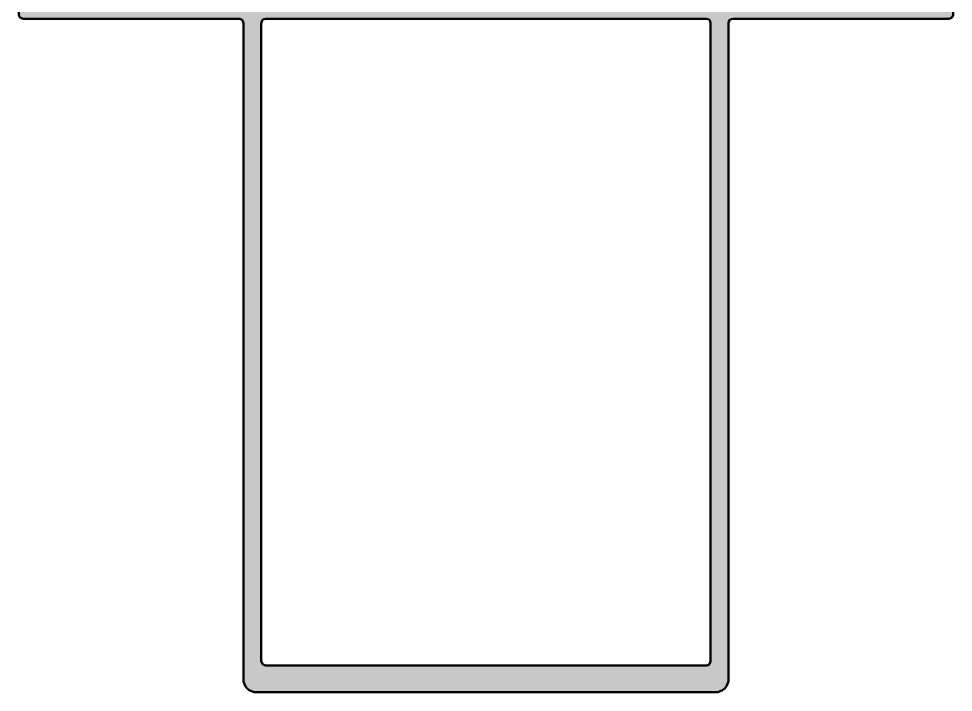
# Model space of a CAD drawing. Extents: x 0 to 104, y -75 to 75.
# Drawn here: x 0 to 104, y -75 to 0 of the extents above; entities that cross this region are included whole.
import ezdxf

# ---------------------------------------------------------------- set-up
doc = ezdxf.new("R2010")
doc.units = 0
doc.layers.add('0S-Alu contour', color=7, linetype='Continuous', lineweight=50)
doc.layers.add('0S-Alu hatch', color=252, linetype='Continuous', lineweight=25)

# ---------------------------------------------------------------- blocks, each defined once
blk = doc.blocks.new('346490__A7C495C6_BC5E_4D8E_8414_FFE6A2ADD9EC_')
at = {"layer": '0S-Alu hatch'}
h = blk.add_hatch(color=256, dxfattribs=at)
edge = h.paths.add_edge_path()
edge.add_arc((30.49999712736822, 11.0999956014893), 0.4999971273764663, 179.9996708184944, 270.0003291812469)
edge.add_line((30.50000000000001, 10.59999847412109), (31.50000000000001, 10.59999847412109))
edge.add_ellipse((31.50000287263179, 10.10000134675288), major_axis=(-0.4999971273764592, 0), ratio=1, start_angle=179.9996708184945, end_angle=270.00032918124606, ccw=False)
edge.add_line((32, 10.09999847412109), (32, 2.944488525390625))
edge.add_ellipse((31.00000932841257, 2.94447682080079), major_axis=(-0.9999906716559323, 0), ratio=1, start_angle=93.26926935201033, end_angle=180.0006706298244, ccw=False)
edge.add_line((31.05703735351562, 1.946113586425781), (25, 1.599998474121093))
edge.add_line((25, 1.599998474121093), (9.100006103515623, 1.599998474121093))
edge.add_ellipse((9.100002464158981, 2.099994834764452), major_axis=(-0.4999963606566041, 0), ratio=1, start_angle=-0.000417042864683026, end_angle=90.00041704258689, ccw=False)
edge.add_line((8.600006103515623, 2.099998474121093), (8.600006103515623, 3.300003051757812))
edge.add_ellipse((9.100008844383233, 3.300000310890202), major_axis=(-0.5000027408751218, 0), ratio=1, start_angle=270.00031407857136, end_angle=359.99968592151924, ccw=False)
edge.add_line((9.100006103515616, 3.800003051757812), (9.600006103515623, 3.800003051757812))
edge.add_arc((9.600018985091806, 4.299990170181627), 0.499987118589755, 269.9985238420723, 360.0014761580922)
edge.add_line((10.10000610351562, 4.300003051757812), (10.10000610351562, 4.5))
edge.add_arc((9.600019903500321, 4.5000137999847), 0.4999862002057441, 359.9984185945515, 450.0015814054076)
edge.add_line((9.600006103515621, 5), (6.79998779296875, 5))
edge.add_arc((6.800036528742742, 4.499951264226007), 0.5000487381489375, 90.00558416400735, 179.994415836045)
edge.add_line((6.299987792968749, 4.5), (6.299987792968749, 4))
edge.add_line((6.299987792968749, 4), (7.29998779296875, 4))
edge.add_line((7.29998779296875, 4), (7.29998779296875, 2.300003051757812))
edge.add_ellipse((6.300035042676396, 2.29995580302645), major_axis=(-0.999952751408627, 0), ratio=1, start_angle=89.9990412742979, end_angle=180.0027072806921, ccw=False)
edge.add_line((6.300018310546877, 1.300003051757812), (2.299987792968749, 1.300003051757812))
edge.add_ellipse((2.300030971468325, 2.300046230257388), major_axis=(-1.000043179431727, 0), ratio=1, start_angle=0.00247383901108833, end_angle=89.99752616102683, ccw=False)
edge.add_line((1.29998779296875, 2.300003051757812), (1.29998779296875, 4))
edge.add_line((1.29998779296875, 4), (2.29998779296875, 4))
edge.add_line((2.29998779296875, 4), (2.29998779296875, 4.5))
edge.add_arc((1.800038565483559, 4.500050770347224), 0.4999492300630801, 359.9941815559002, 450.0023212804759)
edge.add_line((1.800018310546875, 5), (0.5000000000000006, 5))
edge.add_arc((0.4999963606433635, 4.500003639356636), 0.499996360656609, 89.99958295741357, 180.0004170428646)
edge.add_line((-4e-16, 4.499999999999985), (0, 0.5))
edge.add_arc((0.4999963606433596, 0.4999963606433596), 0.4999963606566047, 179.9995829571354, 270.0004170425876)
edge.add_line((0.5000000000000071, 1e-16), (24.49997711181641, 0))
edge.add_ellipse((24.49997711181642, -0.5000000000000002), major_axis=(-0.5000000000000002, 0), ratio=1, start_angle=180, end_angle=270.0000000000004, ccw=False)
edge.add_line((24.99997711181642, -0.5), (24.9999771118164, -73.50000000000001))
edge.add_arc((26.49997745611532, -73.49999965570107), 1.50000034429895, 180.0000131436781, 269.9999868487536)
edge.add_line((26.49997711181641, -74.99999999999999), (77.4999771118164, -75.00000000000001))
edge.add_arc((77.49999600911435, -73.50002652657697), 1.499973473542077, 269.9992781636237, 360.0010132584771)
edge.add_line((78.99996948242188, -73.5), (78.99996948242188, -0.5))
edge.add_ellipse((79.49998529687994, -0.5000158144580719), major_axis=(-0.5000158147081559, 0), ratio=1, start_angle=270.0018121460882, end_angle=359.99818785382087, ccw=False)
edge.add_line((79.49996948242188, 0), (103.5, 0))
edge.add_arc((103.5000036393566, 0.4999963606433712), 0.4999963606566246, 269.9995829574171, 360.0004170428646)
edge.add_line((104, 0.5000000000000142), (104, 4.499999999999985))
edge.add_arc((103.5000036393566, 4.50000363935664), 0.499996360656605, 359.9995829571354, 450.0004170425845)
edge.add_line((103.5, 5), (102.1999816894531, 5))
edge.add_arc((102.1999614345164, 4.500050770347193), 0.4999492300631073, 89.99767871953053, 180.0058184440998)
edge.add_line((101.7000122070312, 4.499999999999971), (101.7000122070312, 4))
edge.add_line((101.7000122070312, 4), (102.7000122070312, 4))
edge.add_line((102.7000122070312, 4), (102.7000122070312, 2.30000305175784))
edge.add_ellipse((101.6999690285317, 2.30004623025735), major_axis=(-1.000043179431689, 0), ratio=1, start_angle=90.00247383897192, end_angle=179.9975261609891, ccw=False)
edge.add_line((101.7000122070312, 1.300003051757812), (97.69998168945312, 1.300003051757812))
edge.add_ellipse((97.69996495732367, 2.299955803026505), major_axis=(-0.9999527514086821, 0), ratio=1, start_angle=-0.002707280691993219, end_angle=90.00095872569841, ccw=False)
edge.add_line((96.70001220703126, 2.300003051757812), (96.70001220703122, 4))
edge.add_line((96.70001220703122, 4), (97.70001220703125, 4))
edge.add_line((97.70001220703125, 4), (97.70001220703124, 4.499999999999985))
edge.add_arc((97.19996347125725, 4.499951264226015), 0.5000487381489286, 0.0055841639549441, 89.99441583599489)
edge.add_line((97.20001220703124, 5), (94.39999389648439, 5))
edge.add_arc((94.39998009649968, 4.500013799984677), 0.4999862002057734, 89.99841859458749, 180.0015814054484)
edge.add_line((93.89999389648433, 4.500000000000014), (93.89999389648433, 4.300003051757812))
edge.add_arc((94.3999810149082, 4.299990170181677), 0.4999871185898047, 179.9985238419079, 270.0014761579276)
edge.add_line((94.39999389648438, 3.800003051757812), (94.89999389648433, 3.800003051757812))
edge.add_ellipse((94.8999911556168, 3.300000310890212), major_axis=(-0.5000027408751123, 0), ratio=1, start_angle=180.0003140784808, end_angle=269.9996859214384, ccw=False)
edge.add_line((95.3999938964844, 3.300003051757826), (95.39999389648435, 2.099998474121093))
edge.add_ellipse((94.899997535841, 2.099994834764443), major_axis=(-0.4999963606565962, 0), ratio=1, start_angle=89.9995829574122, end_angle=180.0004170428646, ccw=False)
edge.add_line((94.89999389648435, 1.599998474121093), (79, 1.599998474121093))
edge.add_line((79, 1.599998474121093), (72.94296264648433, 1.946113586425781))
edge.add_ellipse((72.99999067158743, 2.944476820800781), major_axis=(-0.9999906716559266, 0), ratio=1, start_angle=-0.0006706298242988851, end_angle=86.7307306479874, ccw=False)
edge.add_line((72, 2.944488525390639), (72, 10.09999847412106))
edge.add_ellipse((72.49999712736822, 10.10000134675288), major_axis=(-0.4999971273764699, 0), ratio=1, start_angle=-90.00032918124572, end_angle=0.0003291815056059022, ccw=False)
edge.add_line((72.5, 10.59999847412109), (73.5, 10.59999847412109))
edge.add_arc((73.5000028726318, 11.09999560148929), 0.4999971273764557, 269.9996708187527, 360.0003291815056)
edge.add_line((74, 11.09999847412108), (73.99999999999994, 12.5))
edge.add_ellipse((74.078836446543, 12.76752059199308), major_axis=(-0.2788950563274, 0), ratio=1, start_angle=-1.1645893741010127, end_angle=73.58012358050729, ccw=False)
edge.add_line((73.79999899999999, 12.77318899999147), (73.79999899999999, 13.22678299999148))
edge.add_ellipse((74.07886709564316, 13.23244365946853), major_axis=(-0.2789255417371574, 0), ratio=1, start_angle=-73.575405444647, end_angle=1.1628700728833792, ccw=False)
edge.add_line((74, 13.49998699999148), (73.99999999999999, 15.37999800000001))
edge.add_arc((73.7, 15.37999800000002), 0.2999999999999794, 0, 90)
edge.add_line((73.7, 15.679998), (72.72002568095719, 15.679998))
edge.add_arc((72.7200256809572, 15.379998), 0.3000000000000114, 90.00000000000273, 180)
edge.add_line((72.4200256809572, 15.379998), (72.42002568095718, 12.61986284450365))
edge.add_ellipse((72.30002568095709, 12.61986284450365), major_axis=(-0.1200000000000898, 0), ratio=1, start_angle=87.2603505955804, end_angle=180, ccw=False)
edge.add_line((72.2942899589001, 12.5), (67.99999999999996, 12.5))
edge.add_ellipse((67.99999999999996, 13), major_axis=(-0.4999999999999965, 0), ratio=1, start_angle=0, end_angle=90, ccw=False)
edge.add_line((67.49999999999996, 13), (67.49999999999994, 13.69999999999997))
edge.add_line((67.49999999999994, 13.69999999999997), (68.8814954576223, 16.09282032302754))
edge.add_arc((68.76188021535165, 16.16188021535169), 0.138119784648282, 329.9999999999946, 455.6225775507841)
edge.add_arc((69.23822324117376, 11.32339113815206), 5.000000000000109, 95.62257755079318, 162.2515836439298)
edge.add_ellipse((63.99999999999995, 12.99999999999988), major_axis=(-0.4999999999998892, 0), ratio=1, start_angle=90.0000000000008, end_angle=162.2515836439291, ccw=False)
edge.add_line((63.99999999999995, 12.5), (39.99999999999999, 12.5))
edge.add_ellipse((39.99999999999997, 12.99999999999988), major_axis=(-0.4999999999998864, 0), ratio=1, start_angle=17.748416356069583, end_angle=90.00000000000159, ccw=False)
edge.add_arc((34.76177675882617, 11.32339113815209), 5.000000000000104, 17.74841635607003, 84.37742244920626)
edge.add_arc((35.23811978464831, 16.1618802153517), 0.1381197846482991, 84.37742244920769, 210.000000000001)
edge.add_line((35.11850454237765, 16.09282032302755), (36.49999999999999, 13.7))
edge.add_line((36.49999999999999, 13.7), (36.5, 13))
edge.add_ellipse((36.00000000000001, 13), major_axis=(-0.4999999999999929, 0), ratio=1, start_angle=89.9999999999992, end_angle=180, ccw=False)
edge.add_line((36, 12.5), (31.70571004109997, 12.5))
edge.add_ellipse((31.6999743190429, 12.61986284450365), major_axis=(-0.1200000000001, 0), ratio=1, start_angle=0, end_angle=92.73964940445671, ccw=False)
edge.add_line((31.5799743190428, 12.61986284450365), (31.5799743190428, 15.37999800000001))
edge.add_arc((31.2799743190428, 15.37999800000001), 0.2999999999999989, 0, 90)
edge.add_line((31.2799743190428, 15.67999800000001), (30.30000000000001, 15.67999800000001))
edge.add_arc((30.30000000000002, 15.379998), 0.3000000000000078, 90.00000000000136, 180)
edge.add_line((30.00000000000001, 15.379998), (30.00000000000001, 13.49998699999149))
edge.add_ellipse((29.92113290435686, 13.23244365946856), major_axis=(-0.2789255417371288, 0), ratio=1, start_angle=178.8371299271148, end_angle=253.57540544464922, ccw=False)
edge.add_line((30.20000100000001, 13.22678299999151), (30.20000100000002, 12.7731889999915))
edge.add_ellipse((29.92116355345698, 12.76752059199314), major_axis=(-0.278895056327427, 0), ratio=1, start_angle=106.41987641949109, end_angle=181.1645893740954, ccw=False)
edge.add_line((30.00000000000002, 12.50000000000003), (30, 11.09999847412109))
edge = h.paths.add_edge_path()
edge.add_ellipse((33.89999102385258, 10.29999829499506), major_axis=(-0.4999971273764699, 0), ratio=1, start_angle=-90.00032918124731, end_angle=0.0003291815056059022, ccw=False)
edge.add_line((33.89999389648437, 10.79999542236328), (70.10000610351558, 10.79999542236328))
edge.add_ellipse((70.1000089761474, 10.29999829499503), major_axis=(-0.4999971273764983, 0), ratio=1, start_angle=179.9996708184945, end_angle=270.0003291812489, ccw=False)
edge.add_line((70.60000610351564, 10.29999542236327), (70.60000610351562, 2.100006103515625))
edge.add_ellipse((70.10000897614742, 2.100003230883825), major_axis=(-0.4999971273764521, 0), ratio=1, start_angle=89.99967081875269, end_angle=180.0003291815056, ccw=False)
edge.add_line((70.10000610351562, 1.600006103515625), (33.89999389648437, 1.600006103515624))
edge.add_ellipse((33.89999102385257, 2.100003230883834), major_axis=(-0.4999971273764628, 0), ratio=1, start_angle=-0.0003291815056059022, end_angle=90.0003291812481, ccw=False)
edge.add_line((33.39999389648436, 2.10000610351561), (33.39999389648436, 10.29999542236329))
edge = h.paths.add_edge_path()
edge.add_line((26.99997711181641, -71.50000000000003), (26.99997711181641, -0.4999999701976777))
edge.add_ellipse((27.49998783682016, -0.5000107250043837), major_axis=(-0.5000107251194068, 0), ratio=1, start_angle=270.0012289685388, end_angle=359.99876761655685, ccw=False)
edge.add_line((27.49997711181641, 0), (76.49997711181642, 1.9e-15))
edge.add_ellipse((76.4999351196983, -0.5000419921180974), major_axis=(-0.5000419938812892, 0), ratio=1, start_angle=180.0048115382487, end_angle=269.9951884618232, ccw=False)
edge.add_line((76.9999771118164, -0.4999999999999716), (76.9999771118164, -71.5))
edge.add_ellipse((76.49996129735835, -71.49998418554193), major_axis=(-0.5000158147081417, 0), ratio=1, start_angle=90.00181214608659, end_angle=179.9981878538209, ccw=False)
edge.add_line((76.4999771118164, -72), (27.49997711181642, -72))
edge.add_ellipse((27.49996679143591, -71.50001032038051), major_axis=(-0.4999896797260014, 0), ratio=1, start_angle=-0.001182652789623262, end_angle=90.00118265290399, ccw=False)
at = {"layer": '0S-Alu contour', "color": 7}
for points in [[(31.2799743190428, 15.67999800000001), (30.30000000000001, 15.67999800000001)], [(35.11850454237765, 16.09282032302755), (36.49999999999999, 13.7), (36.5, 13)], [(67.49999999999996, 13), (67.49999999999994, 13.69999999999997), (68.8814954576223, 16.09282032302754)], [(73.7, 15.679998), (72.72002568095719, 15.679998)], [(30.00000000000001, 15.379998), (30.00000000000001, 13.49998699999149)], [(31.5799743190428, 12.61986284450365), (31.5799743190428, 15.37999800000001)], [(72.4200256809572, 15.379998), (72.42002568095718, 12.61986284450365)], [(74, 13.49998699999148), (73.99999999999999, 15.37999800000001)], [(30.00000000000002, 12.50000000000003), (30, 11.09999847412109)], [(30.20000100000001, 13.22678299999151), (30.20000100000002, 12.7731889999915)], [(36, 12.5), (31.70571004109997, 12.5)], [(63.99999999999995, 12.5), (39.99999999999999, 12.5)], [(72.2942899589001, 12.5), (67.99999999999996, 12.5)], [(73.79999899999999, 12.77318899999147), (73.79999899999999, 13.22678299999148)], [(74, 11.09999847412108), (73.99999999999994, 12.5)], [(30.50000000000001, 10.59999847412109), (31.50000000000001, 10.59999847412109)], [(33.89999389648437, 10.79999542236328), (70.10000610351558, 10.79999542236328)], [(72.5, 10.59999847412109), (73.5, 10.59999847412109)], [(32, 10.09999847412109), (32, 2.944488525390625)], [(33.39999389648436, 2.10000610351561), (33.39999389648436, 10.29999542236329)], [(70.60000610351564, 10.29999542236327), (70.60000610351562, 2.100006103515625)], [(72, 2.944488525390639), (72, 10.09999847412106)], [(-4e-16, 4.499999999999985), (0, 0.5)], [(1.800018310546875, 5), (0.5000000000000006, 5)], [(1.29998779296875, 2.300003051757812), (1.29998779296875, 4), (2.29998779296875, 4), (2.29998779296875, 4.5)], [(6.299987792968749, 4.5), (6.299987792968749, 4), (7.29998779296875, 4), (7.29998779296875, 2.300003051757812)], [(9.600006103515621, 5), (6.79998779296875, 5)], [(10.10000610351562, 4.300003051757812), (10.10000610351562, 4.5)], [(93.89999389648433, 4.500000000000014), (93.89999389648433, 4.300003051757812)], [(97.20001220703124, 5), (94.39999389648439, 5)], [(96.70001220703126, 2.300003051757812), (96.70001220703122, 4), (97.70001220703125, 4), (97.70001220703124, 4.499999999999985)], [(101.7000122070312, 4.499999999999971), (101.7000122070312, 4), (102.7000122070312, 4), (102.7000122070312, 2.30000305175784)], [(103.5, 5), (102.1999816894531, 5)], [(104, 0.5000000000000142), (104, 4.499999999999985)], [(8.600006103515623, 2.099998474121093), (8.600006103515623, 3.300003051757812)], [(9.100006103515616, 3.800003051757812), (9.600006103515623, 3.800003051757812)], [(94.39999389648438, 3.800003051757812), (94.89999389648433, 3.800003051757812)], [(95.3999938964844, 3.300003051757826), (95.39999389648435, 2.099998474121093)], [(6.300018310546877, 1.300003051757812), (2.299987792968749, 1.300003051757812)], [(31.05703735351562, 1.946113586425781), (25, 1.599998474121093), (9.100006103515623, 1.599998474121093)], [(70.10000610351562, 1.600006103515625), (33.89999389648437, 1.600006103515624)], [(94.89999389648435, 1.599998474121093), (79, 1.599998474121093), (72.94296264648433, 1.946113586425781)], [(101.7000122070312, 1.300003051757812), (97.69998168945312, 1.300003051757812)], [(0.5000000000000071, 1e-16), (24.49997711181641, 0)], [(27.49997711181641, 0), (76.49997711181642, 1.9e-15)], [(79.49996948242188, 0), (103.5, 0)], [(24.99997711181642, -0.5), (24.9999771118164, -73.50000000000001)], [(26.99997711181641, -71.50000000000003), (26.99997711181641, -0.4999999701976777)], [(76.9999771118164, -0.4999999999999716), (76.9999771118164, -71.5)], [(78.99996948242188, -73.5), (78.99996948242188, -0.5)], [(76.4999771118164, -72), (27.49997711181642, -72)], [(26.49997711181641, -74.99999999999999), (77.4999771118164, -75.00000000000001)]]:
    blk.add_lwpolyline(points, dxfattribs=at)
for centre, radius, start, end in [((30.30000000000002, 15.379998), 0.3000000000000078, 90.00000000000136, 180), ((31.2799743190428, 15.37999800000001), 0.2999999999999989, 0, 90), ((35.23811978464831, 16.1618802153517), 0.1381197846482991, 84.37742244920769, 210.000000000001), ((34.76177675882617, 11.32339113815209), 5.000000000000104, 17.74841635607003, 84.37742244920626), ((69.23822324117376, 11.32339113815206), 5.000000000000109, 95.62257755079318, 162.2515836439298), ((68.76188021535165, 16.16188021535169), 0.138119784648282, 329.9999999999946, 95.62257755078411), ((72.7200256809572, 15.379998), 0.3000000000000114, 90.00000000000273, 180), ((73.7, 15.37999800000002), 0.2999999999999794, 0, 90), ((30.49999712736822, 11.0999956014893), 0.4999971273764663, 179.9996708184944, 270.0003291812469), ((73.5000028726318, 11.09999560148929), 0.4999971273764557, 269.9996708187527, 0.0003291815055843), ((0.4999963606433635, 4.500003639356636), 0.499996360656609, 89.99958295741357, 180.0004170428646), ((1.800038565483559, 4.500050770347224), 0.4999492300630801, 359.9941815559002, 90.00232128047583), ((6.800036528742742, 4.499951264226007), 0.5000487381489375, 90.00558416400735, 179.994415836045), ((9.600019903500321, 4.5000137999847), 0.4999862002057441, 359.9984185945515, 90.00158140540763), ((9.600018985091806, 4.299990170181627), 0.499987118589755, 269.9985238420723, 0.0014761580921441), ((94.39998009649968, 4.500013799984677), 0.4999862002057734, 89.99841859458749, 180.0015814054484), ((94.3999810149082, 4.299990170181677), 0.4999871185898047, 179.9985238419079, 270.0014761579276), ((97.19996347125725, 4.499951264226015), 0.5000487381489286, 0.0055841639549441, 89.99441583599489), ((102.1999614345164, 4.500050770347193), 0.4999492300631073, 89.99767871953053, 180.0058184440998), ((103.5000036393566, 4.50000363935664), 0.499996360656605, 359.9995829571354, 90.00041704258453), ((0.4999963606433596, 0.4999963606433596), 0.4999963606566047, 179.9995829571354, 270.0004170425876), ((103.5000036393566, 0.4999963606433712), 0.4999963606566246, 269.9995829574171, 0.0004170428646345), ((26.49997745611532, -73.49999965570107), 1.50000034429895, 180.0000131436781, 269.9999868487536), ((77.49999600911435, -73.50002652657697), 1.499973473542077, 269.9992781636237, 0.0010132584770576)]:
    blk.add_arc(centre, radius, start, end, dxfattribs=at)
at = {"layer": '0S-Alu contour', "color": 7, "extrusion": (0, 0, -1)}
for centre, radius, start, end in [((-29.92113290435686, 13.23244365946856), 0.2789255417371288, 106.4245945553508, 181.1628700728853), ((-29.92116355345698, 12.76752059199314), 0.278895056327427, 178.8354106259046, 253.5801235805089), ((-31.6999743190429, 12.61986284450365), 0.1200000000001, 267.2603505955433, 0), ((-36.00000000000001, 13), 0.4999999999999929, 180, 270.0000000000008), ((-39.99999999999997, 12.99999999999988), 0.4999999999998864, 269.9999999999984, 342.2515836439304), ((-63.99999999999995, 12.99999999999988), 0.4999999999998892, 197.7484163560709, 269.9999999999992), ((-67.99999999999996, 13), 0.4999999999999965, 270, 0), ((-72.30002568095709, 12.61986284450365), 0.1200000000000898, 180, 272.7396494044196), ((-74.078836446543, 12.76752059199308), 0.2788950563274, 286.4198764194927, 1.164589374100992), ((-74.07886709564316, 13.23244365946853), 0.2789255417371574, 358.8371299271166, 73.57540544464707), ((-31.50000287263179, 10.10000134675288), 0.4999971273764592, 89.99967081875396, 180.0003291815056), ((-33.89999102385258, 10.29999829499506), 0.4999971273764699, 359.9996708184944, 90.0003291812473), ((-70.1000089761474, 10.29999829499503), 0.4999971273764983, 89.99967081875108, 180.0003291815056), ((-72.49999712736822, 10.10000134675288), 0.4999971273764699, 359.9996708184944, 90.00032918124565), ((-9.100008844383233, 3.300000310890202), 0.5000027408751218, 0.0003140784807261, 89.99968592142865), ((-94.8999911556168, 3.300000310890212), 0.5000027408751123, 90.00031407856157, 179.9996859215192), ((-2.300030971468325, 2.300046230257388), 1.000043179431727, 270.0024738389732, 359.9975261609889), ((-6.300035042676396, 2.29995580302645), 0.999952751408627, 179.9972927193079, 270.0009587257022), ((-9.100002464158981, 2.099994834764452), 0.4999963606566041, 269.9995829574131, 0.0004170428646345), ((-31.00000932841257, 2.94447682080079), 0.9999906716559324, 179.9993293701756, 266.7307306479897), ((-33.89999102385257, 2.100003230883834), 0.4999971273764628, 269.9996708187519, 0.0003291815055843), ((-70.10000897614742, 2.100003230883825), 0.4999971273764521, 179.9996708184944, 270.0003291812473), ((-72.99999067158743, 2.944476820800781), 0.9999906716559266, 273.2692693520126, 0.000670629824406), ((-94.899997535841, 2.099994834764443), 0.4999963606565962, 179.9995829571354, 270.0004170425878), ((-97.69996495732367, 2.299955803026505), 0.9999527514086821, 269.9990412743016, 0.002707280692036), ((-101.6999690285317, 2.30004623025735), 1.000043179431689, 180.002473839011, 269.9975261610281), ((-24.49997711181642, -0.5000000000000002), 0.5000000000000002, 89.99999999999959, 180), ((-76.4999351196983, -0.5000419921180974), 0.5000419938812892, 90.00481153817677, 179.9951884617513), ((-27.49998783682016, -0.5000107250043837), 0.5000107251194068, 0.0012323834431625, 89.9987710314612), ((-79.49998529687994, -0.5000158144580719), 0.5000158147081559, 0.0018121461791491, 89.99818785391182), ((-27.49996679143591, -71.50001032038051), 0.4999896797260014, 269.998817347096, 0.0011826527896552), ((-76.49996129735835, -71.49998418554193), 0.5000158147081417, 180.0018121461791, 269.9981878539134)]:
    blk.add_arc(centre, radius, start, end, dxfattribs=at)
blk = doc.blocks.new('382390__1CD7CC2B_8FCB_467A_90DE_FC3DE0595F7E_')
at = {"layer": '0S-Alu contour', "color": 7}
blk.add_blockref('346490__A7C495C6_BC5E_4D8E_8414_FFE6A2ADD9EC_', (0, 0), dxfattribs=at)

msp = doc.modelspace()

# ---------------------------------------------------------------- block references
at = {"layer": '0S-Alu contour', "color": 7}
msp.add_blockref('382390__1CD7CC2B_8FCB_467A_90DE_FC3DE0595F7E_', (0, 0), dxfattribs=at)

doc.saveas('drawing.dxf')
